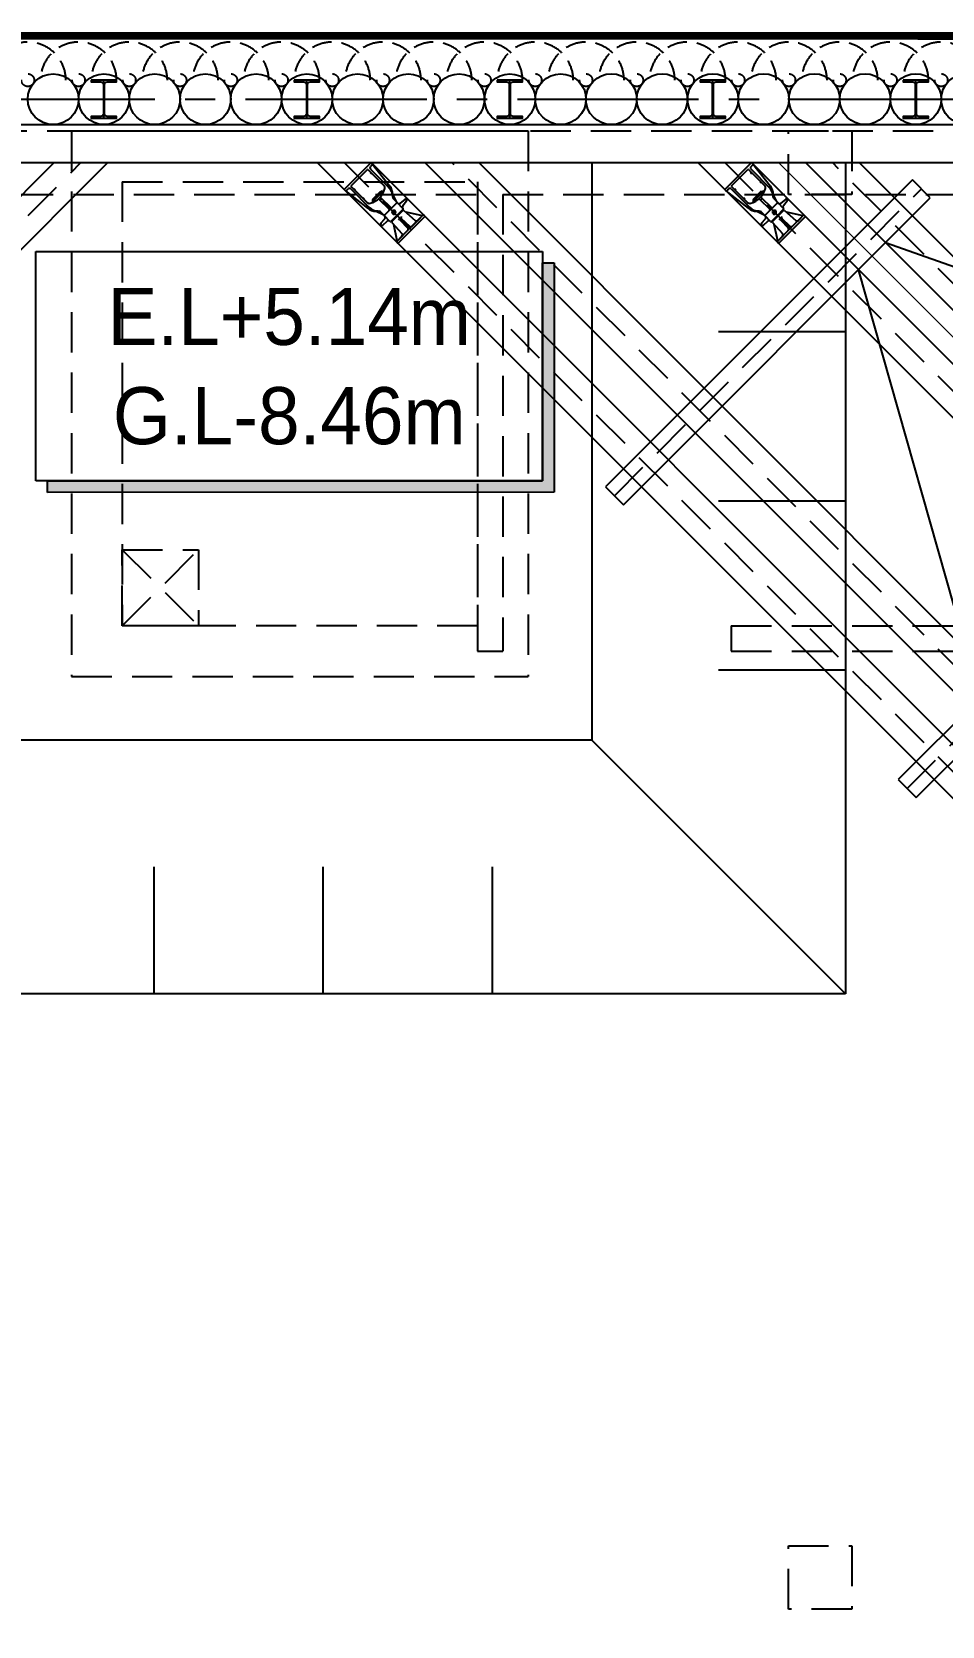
# Model space of a CAD drawing. Header units: millimetres. Extents: x 1073475 to 2890243, y -1340830 to -367733.
# Drawn here: x 2436093 to 2437349, y -378453 to -376253 of the extents above; entities that cross this region are included whole.
import ezdxf
from ezdxf.enums import TextEntityAlignment as Align

# ---------------------------------------------------------------- set-up
doc = ezdxf.new("R2010")
doc.units = ezdxf.units.MM
doc.header["$LTSCALE"] = 50
for name, pattern in [('CENTER2', [28.575000000000003, 19.05, -3.175, 3.175, -3.175]), ('HIDDEN', [9.524999999999999, 6.35, -3.175]), ('HIDDEN2', [4.762499999999999, 3.175, -1.5875]), ('PHANTOM', [63.50000000000001, 31.75, -6.35, 6.35, -6.35, 6.35, -6.35])]:
    doc.linetypes.add(name, pattern=pattern)
doc.layers.add('_0', color=7, linetype='Continuous', lineweight=0)
for name, color, linetype in [('ANGLE', 1, 'Continuous'), ('CEN', 1, 'CENTER2'), ('CIP', 1, 'Continuous'), ('H-BEAM', 5, 'Continuous'), ('H-BEAM-상부', 173, 'Continuous'), ('HPILE-300x200', 3, 'Continuous'), ('SGR', 8, 'Continuous'), ('ST-CEN', 1, 'HIDDEN'), ('ST-CEN(상부 H-BEAM)', 1, 'HIDDEN'), ('ST-CEN(하부 H-BEAM)', 1, 'HIDDEN'), ('STRUT', 3, 'Continuous'), ('WALE-1', 3, 'Continuous'), ('건축', 233, 'HIDDEN'), ('굴착고', 2, 'Continuous'), ('대지경계선', 6, 'PHANTOM'), ('법면', 41, 'Continuous'), ('유압JACK', 2, 'Continuous')]:
    doc.layers.add(name, color=color, linetype=linetype)
doc.styles.add('돋움', font='')
doc.styles.get('돋움').set_extended_font_data('Dotum')

# ---------------------------------------------------------------- blocks, each defined once
blk = doc.blocks.new('계측평면')
at = {"layer": '대지경계선', "const_width": 60}
for points in [[(-5832.864789650936, -5157.838007851467), (-176.0105391723773, 499.0162449463169), (26244.97474421638, 499.0162437151084), (26244.97474204407, -35090.00000623028), (1238.203021687295, -35090.00000797046), (-5832.864790286098, -28018.93219313674), (-5832.864789650936, -5157.838007851467)], [(26246.58817301044, -35088.38657526327), (1239.816452653671, -35088.38657700345), (-5831.251359319722, -28017.31876216973), (-5831.25135868456, -5156.224576884455), (-174.3971082060016, 500.6296759133293), (26246.58817518275, 500.6296746821208)]]:
    blk.add_lwpolyline(points, dxfattribs=at)
blk = doc.blocks.new('A$C1D3235D9')
at = {"layer": 'SGR', "linetype": 'HIDDEN2'}
blk.add_circle((0, 0), 50, dxfattribs=at)
blk.add_arc((0, 0), 300, 0, 180, dxfattribs=at)
blk = doc.blocks.new('A$C59AB4A79')
at = {"layer": '굴착고'}
blk.add_hatch(color=251, dxfattribs=at).paths.add_polyline_path([(-3390.955120353261, 1341.890940388083), (512.9656246176455, 1341.890940388083), (512.9656246176455, 3059.371849349816), (602.9656246176455, 3059.371849349816), (602.9656246176455, 1251.890940388315), (-3390.955120353261, 1251.890940388315)])
at = {"layer": '_0', "color": 251}
blk.add_line((13622.69378667884, -7399.688844400342), (2373.004942829488, 3849.999998054584), dxfattribs=at)
at = {"layer": 'ANGLE', "color": 251}
for p, q in [((3215.667956413701, 3219.469018917182), (6419.422240379266, 2091.450666354154)), ((4022.975631152513, -587.8386553489836), (3003.535922065144, 3007.336984568625))]:
    blk.add_line(p, q, dxfattribs=at)
at = {"layer": 'CEN', "color": 251, "ltscale": 1.5}
blk.add_line((-12544.9747555661, 4350.000001879875), (14172.69378648815, 4350.000001879875), dxfattribs=at)
at = {"layer": 'CIP', "color": 251}
for centre in [(-3344.974755565403, 4350.000000781729), (-2944.974755565403, 4350.000000732951), (-2544.974755565869, 4350.000000684289), (-2144.974755565869, 4350.000000635511), (-1744.974755565869, 4350.000000586617), (-1344.974755565869, 4350.000000537839), (-944.9747555661015, 4350.000000489177), (-544.9747555661015, 4350.000000440399), (-144.9747555661015, 4350.000000391505), (255.0252444338985, 4350.000000342727), (655.0252444341313, 4350.000000294065), (1055.025244434131, 4350.000000245287), (1455.025244434131, 4350.000000196393), (1855.025244434131, 4350.000000147615), (2255.025244434131, 4350.000000098487), (2655.025244434131, 4350.000000049709), (3055.025244434131, 4350.000000000815), (3455.025244434131, 4349.999999952037), (3855.025244434131, 4349.999999903142)]:
    blk.add_circle(centre, 200, dxfattribs=at)
at = {"layer": 'H-BEAM', "color": 251}
for p, q in [((7953.127153389854, 3625.155579365208), (3315.868849969702, -1012.102724056109)), ((3457.290206206962, -1153.524080293602), (8235.9698658376, 3625.155579330749)), ((3315.868849969702, -1012.102724056109), (3457.290206206962, -1153.524080293602))]:
    blk.add_line(p, q, dxfattribs=at)
at = {"layer": 'H-BEAM-상부', "color": 251}
for p, q in [((3427.799990768312, 3714.443765748874), (1008.561175315641, 1295.204950294341)), ((3569.221347007202, 3573.022409509984), (3427.799990768312, 3714.443765748874)), ((1149.982531552669, 1153.783594057313), (3569.221347007202, 3573.022409509984)), ((1008.561175315641, 1295.204950294341), (1149.982531552669, 1153.783594057313))]:
    blk.add_line(p, q, dxfattribs=at)
at = {"layer": 'HPILE-300x200', "color": 251}
for p, q in [((-2944.974755583797, 4200.000000732834), (-2944.974755547009, 4500.000000732834)), ((-1344.974755584262, 4200.000000537722), (-1344.974755547475, 4500.000000537722)), ((255.0252444155049, 4200.00000034261), (255.0252444522921, 4500.00000034261)), ((1855.025244415738, 4200.000000147498), (1855.025244452525, 4500.000000147498)), ((3455.025244415738, 4199.99999995192), (3455.025244452525, 4499.99999995192))]:
    blk.add_line(p, q, dxfattribs=at)
for points in [[(-3044.974755547009, 4500.000000745058), (-3044.974755548872, 4486.000000745058), (-2969.474755548872, 4486.000000735861, -0.414213562373095), (-2949.4747555512, 4466.000000733417), (-2949.474755579606, 4234.000000733417, -0.414213562373095), (-2969.474755581934, 4214.000000735861), (-3044.974755581934, 4214.000000745058), (-3044.974755583797, 4200.000000745058), (-2844.974755583797, 4200.000000720611), (-2844.974755581934, 4214.000000720611), (-2920.474755581934, 4214.000000729808, -0.414213562373095), (-2940.474755579606, 4234.000000732252), (-2940.4747555512, 4466.000000732252, -0.414213562373095), (-2920.474755548872, 4486.000000729808), (-2844.974755548872, 4486.000000720611), (-2844.974755547009, 4500.000000720611)], [(-1444.974755547475, 4500.000000549946), (-1444.974755549338, 4486.000000549946), (-1369.474755549338, 4486.000000540749, -0.414213562373095), (-1349.474755551666, 4466.000000538304), (-1349.474755580071, 4234.000000538304, -0.414213562373095), (-1369.4747555824, 4214.000000540749), (-1444.9747555824, 4214.000000549946), (-1444.974755584262, 4200.000000549946), (-1244.974755584262, 4200.000000525499), (-1244.9747555824, 4214.000000525499), (-1320.4747555824, 4214.000000534696, -0.414213562373095), (-1340.474755580071, 4234.00000053714), (-1340.474755551666, 4466.00000053714, -0.414213562373095), (-1320.474755549338, 4486.000000534696), (-1244.974755549338, 4486.000000525499), (-1244.974755547475, 4500.000000525499)], [(155.0252444522921, 4500.000000354834), (155.0252444504295, 4486.000000354834), (230.5252444504295, 4486.000000345637, -0.414213562373095), (250.5252444481011, 4466.000000343192), (250.5252444196958, 4234.000000343192, -0.414213562373095), (230.5252444173675, 4214.000000345637), (155.0252444173675, 4214.000000354834), (155.0252444155049, 4200.000000354834), (355.0252444155049, 4200.000000330387), (355.0252444173675, 4214.000000330387), (279.5252444173675, 4214.000000339583, -0.414213562373095), (259.5252444196958, 4234.000000342028), (259.5252444481011, 4466.000000342028, -0.414213562373095), (279.5252444504295, 4486.000000339583), (355.0252444504295, 4486.000000330387), (355.0252444522921, 4500.000000330387)], [(1755.025244452525, 4500.000000159722), (1755.025244450662, 4486.000000159722), (1830.525244450662, 4486.000000150525, -0.414213562373095), (1850.525244448334, 4466.00000014808), (1850.525244419929, 4234.00000014808, -0.414213562373095), (1830.5252444176, 4214.000000150525), (1755.0252444176, 4214.000000159722), (1755.025244415738, 4200.000000159722), (1955.025244415738, 4200.000000135275), (1955.0252444176, 4214.000000135275), (1879.5252444176, 4214.000000144471, -0.414213562373095), (1859.525244419929, 4234.000000146916), (1859.525244448334, 4466.000000146916, -0.414213562373095), (1879.525244450662, 4486.000000144471), (1955.025244450662, 4486.000000135275), (1955.025244452525, 4500.000000135275)], [(3355.025244452525, 4499.999999964144), (3355.025244450662, 4485.999999964144), (3430.525244450662, 4485.999999954947, -0.414213562373095), (3450.525244448334, 4465.999999952503), (3450.525244419929, 4233.999999952503, -0.414213562373095), (3430.5252444176, 4213.999999954947), (3355.0252444176, 4213.999999964144), (3355.025244415738, 4199.999999964144), (3555.025244415738, 4199.999999939697), (3555.0252444176, 4213.999999939697), (3479.5252444176, 4213.999999948894, -0.414213562373095), (3459.525244419929, 4233.999999951338), (3459.525244448334, 4465.999999951338, -0.414213562373095), (3479.525244450662, 4485.999999948894), (3555.025244450662, 4485.999999939697), (3555.025244452525, 4499.999999939697)]]:
    blk.add_lwpolyline(points, format="xyb", close=True, dxfattribs=at)
at = {"layer": 'ST-CEN', "color": 251}
for p, q in [((-17350.00001080474, -10374.26407398074), (-3125.735936952988, 3849.999998107087)), ((13622.69378646975, -10823.9529125042), (-1051.259125907673, 3849.999998053885)), ((13622.69378652144, -9975.424775185413), (-202.7309884328861, 3849.999998055049)), ((13622.69378665276, -7823.952913059271), (1948.740874092095, 3849.999998053885)), ((13622.69378670468, -6975.424775740481), (2797.269011567114, 3849.999998055049))]:
    blk.add_line(p, q, dxfattribs=at)
at = {"layer": 'ST-CEN(상부 H-BEAM)', "color": 251}
blk.add_line((1079.271853434388, 1224.49427217606), (3498.510668885661, 3643.733087631292), dxfattribs=at)
at = {"layer": 'ST-CEN(하부 H-BEAM)', "color": 251}
blk.add_line((3386.579528088449, -1082.813402174856), (8094.548509604763, 3625.155579348095), dxfattribs=at)
at = {"layer": 'STRUT', "color": 251}
for p, q in [((-17350.00001081754, -10162.13203965104), (-3337.867971321801, 3849.99999810732)), ((-17350.00001079193, -10586.39610831044), (-2913.603902584175, 3849.999998106621)), ((13622.69378645672, -11036.0849468339), (-1263.391160276718, 3849.999998053187)), ((13622.69378648279, -10611.82087817392), (-839.1270915388595, 3849.999998054118)), ((13622.69378650864, -10187.55680951534), (-414.8630228012335, 3849.999998054584)), ((13622.69378653448, -9763.292740855482), (9.401045935926959, 3849.999998055049)), ((13622.69378663995, -8036.084947389551), (1736.608839723049, 3849.999998053187)), ((13622.6937866658, -7611.820878729573), (2160.87290846114, 3849.999998054118)), ((13622.69378669164, -7187.556810070411), (2585.136977198301, 3849.999998054118)), ((13622.69378671749, -6763.292741410783), (3009.401045935694, 3849.999998055049))]:
    blk.add_line(p, q, dxfattribs=at)
at = {"layer": 'WALE-1', "color": 251}
for p, q in [((-12462.13204308739, 4150.000001870096), (13922.69378738385, 4149.999998756684)), ((-12337.86797437025, 3850.000001854962), (13622.69378736545, 3849.999998793704))]:
    blk.add_line(p, q, dxfattribs=at)
at = {"layer": '건축', "color": 251}
for p, q in [((-12720.98529473809, 4849.016246827203), (13699.99998865067, 4849.016245595994)), ((-12441.42136496794, 4100.000001867767), (13000.00000024564, 4099.999998762971)), ((-3199.999999397667, 4099.999999509775), (400.0000006032642, 4099.999999070191)), ((-3199.999999397667, 4099.999999509775), (-3199.999999665655, -200.0000010359799)), ((400.0000006032642, 4099.999999070191), (400.0000003343448, -200.0000012557721)), ((2450.000000215136, 3600.000000628992), (2450.000000245636, 4100.000000628992)), ((2450.000000245636, 4100.000000628992), (2950.000000245636, 4100.000000598491)), ((2950.000000245636, 4100.000000598491), (2950.000000215136, 3600.000000598491)), ((-2799.999999422114, 3699.999999483582), (5.778856575489044e-07, 3699.999999148655)), ((-2799.999999422114, 3699.999999483582), (-2799.999999640509, 199.9999989396892)), ((5.778856575489044e-07, 3699.999999148655), (3.585591912269592e-07, 199.9999987686751)), ((-12234.31458377186, 3600.000001843902), (2.263113856315613e-07, 3600.000000378117)), ((2.263113856315613e-07, 3599.999999914318), (0, 0)), ((200.0000002253801, 3600.000000352855), (6000.000000226311, 3599.999999650405)), ((200.0000002263114, 3599.999999902095), (199.9999999990687, -1.408625394105911e-08)), ((2950.000000215136, 3600.000000598491), (2450.000000215136, 3600.000000628992)), ((-3480.955120353261, 3149.371849350398), (512.9656246181112, 3149.371849350398)), ((-3480.955120353261, 1341.890940388665), (-3480.955120353261, 3149.371849350398)), ((512.9656246181112, 3149.371849350398), (512.9656246181112, 1341.890940388665)), ((512.9656246181112, 1341.890940388665), (-3480.955120353261, 1341.890940388665)), ((-2799.999999603722, 799.9999989396892), (-2199.999999640509, 199.9999989030184)), ((-2799.999999640509, 199.9999989396892), (-2199.999999602791, 799.9999989030184)), ((-2799.999999603722, 799.9999989396892), (-2199.999999603722, 799.9999989030184)), ((-2799.999999640509, 199.9999989396892), (-2799.999999603722, 799.9999989396892)), ((-2199.999999603722, 799.9999989030184), (-2199.999999640509, 199.9999989030184)), ((3.585591912269592e-07, 199.9999987686751), (-2799.999999640509, 199.9999989396892)), ((-2199.999999640509, 199.9999989030184), (-2799.999999640509, 199.9999989396892)), ((2000.000000015832, 199.9999996525003), (6000.000000012107, 199.9999993523816)), ((2000.000000015832, 199.9999997195555), (1999.999999991618, -2.78581865131855e-07)), ((0, 0), (199.9999999990687, -1.594889909029007e-08)), ((1999.999999991618, -1.407461240887642e-07), (11000.0000000177, -8.261995390057564e-07)), ((-3199.999999665655, -200.0000010359799), (400.0000003343448, -200.0000012557721)), ((2449.999998790212, -7550.00000254123), (2449.999998820713, -7050.00000254123)), ((2449.999998820713, -7050.00000254123), (2949.999998820713, -7050.000002571731)), ((2949.999998820713, -7050.000002571731), (2949.999998790212, -7550.000002571731)), ((2949.999998790212, -7550.000002571731), (2449.999998790212, -7550.00000254123))]:
    blk.add_line(p, q, dxfattribs=at)
at = {"layer": '굴착고', "color": 251}
for p, q in [((-3480.955120352795, 3149.371849350049), (512.9656246176455, 3149.371849349816)), ((-3480.955120353261, 1341.890940388083), (-3480.955120352795, 3149.371849350049)), ((512.9656246176455, 3149.371849349816), (512.9656246176455, 1341.890940388083)), ((512.9656246176455, 1341.890940388083), (512.9656246176455, 3059.371849349816)), ((512.9656246176455, 3059.371849349816), (602.9656246176455, 3059.371849349816)), ((602.9656246176455, 3059.371849349816), (602.9656246176455, 1251.890940388315)), ((512.9656246176455, 1341.890940388083), (-3480.955120353261, 1341.890940388083)), ((-3390.955120353261, 1341.890940388083), (512.9656246176455, 1341.890940388083)), ((-3390.955120353261, 1251.890940388315), (-3390.955120353261, 1341.890940388083)), ((602.9656246176455, 1251.890940388315), (-3390.955120353261, 1251.890940388315))]:
    blk.add_line(p, q, dxfattribs=at)
at = {"layer": '대지경계선', "const_width": 60}
blk.add_lwpolyline([(13699.99998647836, -30740.00000434951), (-11306.77173387841, -30740.00000608969), (-18377.83954585181, -23668.93219125597), (-18377.83954521664, -807.8380059706978), (-12720.98529473809, 4849.016246827086), (13699.99998865067, 4849.016245595878)], dxfattribs=at)
at = {"layer": '법면', "color": 251}
for p, q in [((900.0000002968591, 3850.000000293949), (900.0000002968591, -699.999999225256)), ((2900.000000296859, 3850.000000058091), (2900.000000296859, -2699.999999225256)), ((2900.000000296859, 2516.666666724836), (1900.000000296859, 2516.666666724836)), ((2900.000000296859, 1183.333333391347), (1900.000000296859, 1183.333333391347)), ((2900.000000296859, -149.9999999419088), (1900.000000296859, -149.9999999419088)), ((900.0000002968591, -699.999999225256), (-3699.999999697553, -699.999999225256)), ((900.0000002968591, -699.999999225256), (2900.000000296859, -2699.999999225256)), ((-2550.000000419794, -2699.999999225256), (-2550.000000419794, -1699.999999225256)), ((-1216.666667086305, -2699.999999225256), (-1216.666667086305, -1699.999999225256)), ((116.6666662469506, -2699.999999225256), (116.6666662469506, -1699.999999225256)), ((2900.000000296859, -2699.999999225256), (-5699.999999697553, -2699.999999225256))]:
    blk.add_line(p, q, dxfattribs=at)
at = {"layer": '유압JACK', "color": 251}
for p, q in [((-1051.259125934681, 3637.867963653756), (-839.1270915388595, 3849.999998054001)), ((-996.811903776601, 3666.859341633855), (-868.1184696231503, 3795.5527757901)), ((-863.8758288966492, 3795.55277579301), (-737.6821409633849, 3669.359087777906)), ((-844.783945823554, 3776.460892762407), (-847.6123729483224, 3773.632465637638)), ((-847.6123729483224, 3773.632465637638), (-837.0057712218259, 3763.02586382709)), ((-829.9347034394741, 3833.736541974591), (-844.0768390840385, 3819.594406329677)), ((-844.0768390321173, 3798.381202926626), (-694.8262459789403, 3649.130609876593)), ((-829.9347034427337, 3840.807609789772), (-839.1270915388595, 3849.999998054001)), ((-829.9347034427337, 3840.807609789772), (-691.6990553638898, 3665.834994338104)), ((1948.740874065319, 3637.867963653756), (2160.87290846114, 3849.999998054001)), ((2003.188096223399, 3666.859341633855), (2131.88153037685, 3795.5527757901)), ((2136.124171103351, 3795.55277579301), (2262.317859036615, 3669.359087777906)), ((2155.216054176446, 3776.460892762407), (2152.387627051678, 3773.632465637638)), ((2152.387627051678, 3773.632465637638), (2162.994228778174, 3763.02586382709)), ((2170.065296560526, 3833.736541974591), (2155.923160915961, 3819.594406329677)), ((2155.923160967883, 3798.381202926626), (2305.17375402106, 3649.130609876593)), ((2170.065296557266, 3840.807609789772), (2160.87290846114, 3849.999998054001)), ((2170.065296557266, 3840.807609789772), (2308.30094463611, 3665.834994338104)), ((-996.8119037793949, 3662.616700907471), (-870.6182158461306, 3536.423012892366)), ((-977.7200206432026, 3643.524817940081), (-974.8915935605764, 3646.353245022707)), ((-974.8915935605764, 3646.353245022707), (-964.2849918340798, 3635.746643212158)), ((-834.1773440761026, 3765.854290972929), (-837.0057712218259, 3763.02586382709)), ((-770.5377337995451, 3702.214680697653), (-773.3661609452683, 3699.386253551813)), ((-762.7595592169091, 3688.779651907971), (-773.3661609452683, 3699.386253551813)), ((-759.9311320921406, 3691.60807903274), (-762.7595592169091, 3688.779651907971)), ((2003.188096220605, 3662.616700907471), (2129.381784153869, 3536.423012892366)), ((2022.279979356797, 3643.524817940081), (2025.108406439424, 3646.353245022707)), ((2025.108406439424, 3646.353245022707), (2035.71500816592, 3635.746643212158)), ((2165.822655923897, 3765.854290972929), (2162.994228778174, 3763.02586382709)), ((2229.462266200455, 3702.214680697653), (2226.633839054732, 3699.386253551813)), ((2237.240440783091, 3688.779651907971), (2226.633839054732, 3699.386253551813)), ((2240.068867907859, 3691.60807903274), (2237.240440783091, 3688.779651907971)), ((-1042.066737796646, 3628.675575431553), (-1051.259125934681, 3637.867963653756)), ((-1042.066737796646, 3628.675575431553), (-867.0941222186666, 3490.439927232685)), ((-1034.995669981465, 3628.67557542841), (-1020.853534379043, 3642.817711031181)), ((-999.6403309127782, 3642.817711042939), (-850.3897378596012, 3493.567117992789)), ((-967.1134189588483, 3632.91821608739), (-964.2849918340798, 3635.746643212158)), ((-903.4738086822908, 3569.278605812229), (-900.6453815575223, 3572.107032936998)), ((-890.0387798291631, 3561.50043129304), (-900.6453815575223, 3572.107032936998)), ((-892.8672069117893, 3558.672004210413), (-890.0387798291631, 3561.50043129304)), ((-829.7894956190139, 3546.796396679012), (-748.4722157432698, 3628.113676391775)), ((-826.2539617118891, 3543.260862603318), (-829.7894956190139, 3546.796396679012)), ((-827.8133830970619, 3560.086217743694), (-761.345345624024, 3626.554255218012)), ((-824.277849188773, 3556.55068375112), (-827.8133830970619, 3560.086217743694)), ((-826.2539617118891, 3543.260862603318), (-744.9366818743292, 3624.578142607235)), ((-824.277849188773, 3556.55068375112), (-759.224025299307, 3621.6045076421)), ((-820.742315221345, 3555.84357707703), (-822.8636356263887, 3557.964897313504)), ((-819.0061171627603, 3550.50870715268), (-822.5416510708164, 3554.04424114502)), ((-822.4393715411425, 3547.075452774181), (-752.1529574866872, 3617.361866912339)), ((-816.6386388354003, 3541.27472015284), (-822.4393715411425, 3547.075452774181)), ((-822.1565288258716, 3554.429363472504), (-757.1027049361728, 3619.483187363367)), ((-818.6209949175827, 3550.893829480163), (-822.1565288258716, 3554.429363472504)), ((-813.8246956849471, 3542.703417647281), (-820.318051216891, 3549.196773263277)), ((-776.74675353989, 3562.759703557123), (-696.6450751738157, 3482.658025192679)), ((-768.6495677640196, 3554.662517781369), (-755.9216457027942, 3567.390439842828)), ((-764.0188314786647, 3575.487625618582), (-683.9171531125903, 3495.385947254254)), ((-757.8098117578775, 3623.018721183413), (-761.345345624024, 3626.554255218012)), ((-759.224025299307, 3621.6045076421), (-757.8098117578775, 3623.018721183413)), ((-757.1027049361728, 3619.483187363367), (-759.224025299307, 3621.6045076421)), ((-757.1027049361728, 3619.483187363367), (-755.6884913528338, 3620.897400946822)), ((-752.1845263394061, 3617.330298142158), (-755.720060250489, 3620.865831884556)), ((-752.1529574866872, 3617.361866912339), (-755.6884913528338, 3620.897400946822)), ((-751.901683707023, 3617.613140774542), (-755.4372175759636, 3621.148674559081)), ((-752.1529574866872, 3617.361866912339), (-748.3345808631275, 3621.180243618321)), ((-743.9625457150396, 3612.565567783196), (-750.455901166657, 3619.058923150296)), ((-744.9366818743292, 3624.578142607235), (-748.4722157432698, 3628.113676391775)), ((-742.5338481604122, 3615.379510747036), (-748.3345808631275, 3621.180243618321)), ((-696.6450751707889, 3472.05142330355), (-633.7125716649462, 3534.983926975285)), ((-684.9778132583015, 3483.718685380882), (-636.5409987897146, 3532.155499850516)), ((-637.2481055338867, 3538.519460759941), (-668.4806046667509, 3602.72914734506)), ((-668.3838664451614, 3580.922805290669), (-668.3838664593641, 3598.11687612033)), ((-633.7125716649462, 3534.983926975285), (-662.4606133592315, 3563.731968668872)), ((-588.5977495952975, 3489.86910478014), (-630.8841445294674, 3532.155499839806)), ((-630.177037715679, 3531.448392941733), (-630.8841445294674, 3532.155499839806)), ((-629.3299190287944, 3530.601274254965), (-630.8841445294674, 3532.155499839806)), ((-573.6084952491801, 3559.732664218056), (-609.0341836726293, 3529.757081827847)), ((-559.466359612532, 3545.590528581641), (-589.4419421677012, 3510.164840238984)), ((1957.933262203354, 3628.675575431553), (1948.740874065319, 3637.867963653756)), ((1957.933262203354, 3628.675575431553), (2132.905877781333, 3490.439927232685)), ((1965.004330018535, 3628.67557542841), (1979.146465620957, 3642.817711031181)), ((2000.359669087222, 3642.817711042939), (2149.610262140399, 3493.567117992789)), ((2032.886581041152, 3632.91821608739), (2035.71500816592, 3635.746643212158)), ((2096.526191317709, 3569.278605812229), (2099.354618442478, 3572.107032936998)), ((2109.961220170837, 3561.50043129304), (2099.354618442478, 3572.107032936998)), ((2107.132793088211, 3558.672004210413), (2109.961220170837, 3561.50043129304)), ((2170.210504380986, 3546.796396679012), (2251.52778425673, 3628.113676391775)), ((2173.746038288111, 3543.260862603318), (2170.210504380986, 3546.796396679012)), ((2172.186616902938, 3560.086217743694), (2238.654654375976, 3626.554255218012)), ((2175.722150811227, 3556.55068375112), (2172.186616902938, 3560.086217743694)), ((2173.746038288111, 3543.260862603318), (2255.063318125671, 3624.578142607235)), ((2175.722150811227, 3556.55068375112), (2240.775974700693, 3621.6045076421)), ((2179.257684778655, 3555.84357707703), (2177.136364373611, 3557.964897313504)), ((2180.99388283724, 3550.50870715268), (2177.458348929184, 3554.04424114502)), ((2177.560628458858, 3547.075452774181), (2247.847042513313, 3617.361866912339)), ((2183.3613611646, 3541.27472015284), (2177.560628458858, 3547.075452774181)), ((2177.843471174128, 3554.429363472504), (2242.897295063827, 3619.483187363367)), ((2181.379005082417, 3550.893829480163), (2177.843471174128, 3554.429363472504)), ((2186.175304315053, 3542.703417647281), (2179.681948783109, 3549.196773263277)), ((2223.25324646011, 3562.759703557123), (2303.354924826184, 3482.658025192679)), ((2231.35043223598, 3554.662517781369), (2244.078354297206, 3567.390439842828)), ((2235.981168521335, 3575.487625618582), (2316.08284688741, 3495.385947254254)), ((2242.190188242123, 3623.018721183413), (2238.654654375976, 3626.554255218012)), ((2240.775974700693, 3621.6045076421), (2242.190188242123, 3623.018721183413)), ((2242.897295063827, 3619.483187363367), (2240.775974700693, 3621.6045076421)), ((2242.897295063827, 3619.483187363367), (2244.311508647166, 3620.897400946822)), ((2247.815473660594, 3617.330298142158), (2244.279939749511, 3620.865831884556)), ((2247.847042513313, 3617.361866912339), (2244.311508647166, 3620.897400946822)), ((2248.098316292977, 3617.613140774542), (2244.562782424036, 3621.148674559081)), ((2247.847042513313, 3617.361866912339), (2251.665419136873, 3621.180243618321)), ((2256.03745428496, 3612.565567783196), (2249.544098833343, 3619.058923150296)), ((2255.063318125671, 3624.578142607235), (2251.52778425673, 3628.113676391775)), ((2257.466151839588, 3615.379510747036), (2251.665419136873, 3621.180243618321)), ((2303.354924829211, 3472.05142330355), (2366.287428335054, 3534.983926975285)), ((2315.022186741699, 3483.718685380882), (2363.459001210285, 3532.155499850516)), ((2362.751894466113, 3538.519460759941), (2331.519395333249, 3602.72914734506)), ((2331.616133554839, 3580.922805290669), (2331.616133540636, 3598.11687612033)), ((2366.287428335054, 3534.983926975285), (2337.539386640768, 3563.731968668872)), ((2411.402250404702, 3489.86910478014), (2369.115855470533, 3532.155499839806)), ((2369.822962284321, 3531.448392941733), (2369.115855470533, 3532.155499839806)), ((2370.670080971206, 3530.601274254965), (2369.115855470533, 3532.155499839806)), ((2426.39150475082, 3559.732664218056), (2390.965816327371, 3529.757081827847)), ((2440.533640387468, 3545.590528581641), (2410.558057832299, 3510.164840238984)), ((-739.7785888451617, 3435.988977611298), (-803.9882754320279, 3467.221476659295)), ((-782.1819331706502, 3467.124738315935), (-799.3760040004272, 3467.124738329672)), ((-736.2430548958946, 3432.453443577746), (-764.9910966311581, 3461.201485312427)), ((-760.991792260902, 3372.349367285031), (-731.0162097257562, 3407.77505568997)), ((-696.6450751707889, 3472.05142330355), (-736.2430548958946, 3432.453443577746)), ((-684.9778132583015, 3483.718685380882), (-733.4146277711261, 3435.281870702514)), ((-732.7075210267212, 3428.91790979309), (-733.4146278013941, 3429.625016483362)), ((-691.1282328441739, 3387.338621611474), (-733.4146278013941, 3429.625016483362)), ((-731.860402256716, 3428.07079110737), (-733.4146278013941, 3429.625016483362)), ((-710.1165264069568, 3496.129476257018), (-697.3886043457314, 3508.857398318476)), ((-635.4803386121057, 3434.221210735617), (-683.9171530837193, 3385.784396016039)), ((-674.6540542945731, 3395.047494969913), (-596.3066228912212, 3473.394926210167)), ((-670.4114136118442, 3390.8048542873), (-674.6540542945731, 3395.047494969913)), ((-631.2376978881657, 3429.978570011794), (-674.587736508809, 3386.628531225724)), ((-668.2900932491757, 3392.926174485357), (-672.5327339319047, 3397.16881516797)), ((-670.4114136118442, 3390.8048542873), (-592.0639822084922, 3469.152285527554)), ((-635.4803386121057, 3434.221210735617), (-587.0435241023079, 3482.658025164041)), ((-631.2376978881657, 3429.978570011794), (-587.8876592905726, 3473.328608610202)), ((-626.9950572515372, 3213.603894979344), (-414.863022855483, 3425.735929379589)), ((-414.863022855483, 3425.735929379589), (-626.9950572515372, 3213.603894979344)), ((-611.7957598562352, 3399.610230765655), (-550.8705606881995, 3335.928235024097)), ((-600.8693587249145, 3410.536631979514), (-537.1873631486669, 3349.61143281078)), ((-594.1853025711607, 3467.030965329497), (-598.4279432538897, 3471.27360601211)), ((-592.0639822084922, 3469.152285527554), (-596.3066228912212, 3473.394926210167)), ((-587.0435241132509, 3488.314879424404), (-588.5977495952975, 3489.86910478014)), ((-579.6302349565085, 3473.544836787041), (-491.7450897262897, 3394.412696626503)), ((-433.9549059986603, 3432.099890250363), (-563.6390597724821, 3459.146318094456)), ((-431.126478852937, 3434.928317396203), (-541.1644532184582, 3324.890343028354)), ((-431.126478852937, 3434.928317396203), (-516.2113564307801, 3349.843439734308)), ((-431.126478852937, 3434.928317396203), (-471.1015289204661, 3394.953267245553)), ((-414.863022855483, 3425.735929379589), (-424.055411037989, 3434.928317393176)), ((2260.221411154838, 3435.988977611298), (2196.011724567972, 3467.221476659295)), ((2217.81806682935, 3467.124738315935), (2200.623995999573, 3467.124738329672)), ((2263.756945104105, 3432.453443577746), (2235.008903368842, 3461.201485312427)), ((2239.008207739098, 3372.349367285031), (2268.983790274244, 3407.77505568997)), ((2303.354924829211, 3472.05142330355), (2263.756945104105, 3432.453443577746)), ((2315.022186741699, 3483.718685380882), (2266.585372228874, 3435.281870702514)), ((2267.292478973279, 3428.91790979309), (2266.585372198606, 3429.625016483362)), ((2308.871767155826, 3387.338621611474), (2266.585372198606, 3429.625016483362)), ((2268.139597743284, 3428.07079110737), (2266.585372198606, 3429.625016483362)), ((2289.883473593043, 3496.129476257018), (2302.611395654269, 3508.857398318476)), ((2364.519661387894, 3434.221210735617), (2316.082846916281, 3385.784396016039)), ((2325.345945705427, 3395.047494969913), (2403.693377108779, 3473.394926210167)), ((2329.588586388156, 3390.8048542873), (2325.345945705427, 3395.047494969913)), ((2368.762302111834, 3429.978570011794), (2325.412263491191, 3386.628531225724)), ((2331.709906750824, 3392.926174485357), (2327.467266068095, 3397.16881516797)), ((2329.588586388156, 3390.8048542873), (2407.936017791508, 3469.152285527554)), ((2364.519661387894, 3434.221210735617), (2412.956475897692, 3482.658025164041)), ((2368.762302111834, 3429.978570011794), (2412.112340709427, 3473.328608610202)), ((2373.004942748463, 3213.603894979344), (2585.136977144517, 3425.735929379589)), ((2585.136977144517, 3425.735929379589), (2373.004942748463, 3213.603894979344)), ((2388.204240143765, 3399.610230765655), (2449.129439311801, 3335.928235024097)), ((2399.130641275086, 3410.536631979514), (2462.812636851333, 3349.61143281078)), ((2405.814697428839, 3467.030965329497), (2401.57205674611, 3471.27360601211)), ((2407.936017791508, 3469.152285527554), (2403.693377108779, 3473.394926210167)), ((2412.956475886749, 3488.314879424404), (2411.402250404702, 3489.86910478014)), ((2420.369765043491, 3473.544836787041), (2508.25491027371, 3394.412696626503)), ((2566.04509400134, 3432.099890250363), (2436.360940227518, 3459.146318094456)), ((2568.873521147063, 3434.928317396203), (2458.835546781542, 3324.890343028354)), ((2568.873521147063, 3434.928317396203), (2483.78864356922, 3349.843439734308)), ((2568.873521147063, 3434.928317396203), (2528.898471079534, 3394.953267245553)), ((2585.136977144517, 3425.735929379589), (2575.944588962011, 3434.928317393176)), ((-746.849656624021, 3358.207231648616), (-711.4239681796171, 3388.182814060012)), ((-689.5740073439665, 3385.784396026866), (-691.1282328441739, 3387.338621611474)), ((-674.8039648300037, 3378.371106994106), (-595.6718246273231, 3290.485961640952)), ((-633.3590182489716, 3232.695777995861), (-660.4054460967891, 3362.379931685748)), ((-636.1874453949276, 3229.867350850021), (-533.6569621018134, 3332.397834227537)), ((-636.1874453949276, 3229.867350850021), (-551.1025677546859, 3314.952228491893)), ((-636.1874453949276, 3229.867350850021), (-596.2123952861875, 3269.842400959576)), ((2253.150343375979, 3358.207231648616), (2288.576031820383, 3388.182814060012)), ((2310.425992656033, 3385.784396026866), (2308.871767155826, 3387.338621611474)), ((2325.196035169996, 3378.371106994106), (2404.328175372677, 3290.485961640952)), ((2366.640981751028, 3232.695777995861), (2339.594553903211, 3362.379931685748)), ((2363.812554605072, 3229.867350850021), (2466.343037898187, 3332.397834227537)), ((2363.812554605072, 3229.867350850021), (2448.897432245314, 3314.952228491893)), ((2363.812554605072, 3229.867350850021), (2403.787604713812, 3269.842400959576)), ((-626.9950572515372, 3213.603894979344), (-636.187445391668, 3222.796283035073)), ((2373.004942748463, 3213.603894979344), (2363.812554608332, 3222.796283035073))]:
    blk.add_line(p, q, dxfattribs=at)
for centre, radius, start, end in [((-865.9971492593177, 3793.431455594953), 2.999999999929059, 45, 135), ((-833.4702373135369, 3808.987804727862), 14.9999999996453, 135, 225), ((-833.4702373056207, 3837.272076009191), 4.999999999881765, 315, 45), ((2134.002850740682, 3793.431455594953), 2.999999999929059, 45, 135), ((2166.529762686463, 3808.987804727862), 14.9999999996453, 135, 225), ((2166.529762694379, 3837.272076009191), 4.999999999881765, 315, 45), ((-1010.246932608308, 3632.211109429365), 14.9999999996453, 45, 135), ((-994.6905834549107, 3664.738021396566), 2.999999999929059, 135, 225), ((-889.4730944172479, 3688.213966367068), 163.9999999961219, 315, 344.7623002986288), ((-755.3598104708362, 3651.681418352411), 24.99999999940882, 344.7623002986288, 45), ((-778.315908402903, 3577.056780523621), 109.9999999974013, 0.3602266100553036, 45), ((-778.3838664020877, 3598.116876174347), 109.9999999973988, 0, 37.99693040890948), ((1989.753067391692, 3632.211109429365), 14.9999999996453, 45, 135), ((2005.309416545089, 3664.738021396566), 2.999999999929059, 135, 225), ((2110.526905582752, 3688.213966367068), 163.9999999961219, 315, 344.7623002986288), ((2244.640189529164, 3651.681418352411), 24.99999999940882, 344.7623002986288, 45), ((2221.684091597097, 3577.056780523621), 109.9999999974013, 0.3602266100553036, 45), ((2221.616133597912, 3598.116876174347), 109.9999999973988, 0, 37.99693040890948), ((-1038.531203889754, 3632.211109420867), 4.999999999881765, 225, 315), ((-852.9405462944414, 3554.100682526594), 24.99999999940882, 225, 285.2376997159955), ((-889.4730944172479, 3688.213966367068), 163.9999999961219, 285.2376997159955, 315), ((-780.2822874889243, 3559.224169525667), 4.999999999881765, 45, 130.2481582949198), ((-760.4832976157777, 3579.023159399047), 4.999999999881765, 139.7518416999892, 225), ((-648.3184777144343, 3577.874104313785), 19.99999999952706, 180.3602266100553, 225), ((-633.7125716540031, 3529.327072715038), 3.999999999905412, 45, 135), ((-618.7233172880951, 3541.207876160624), 14.9999999996453, 225, 310.2363582352459), ((-566.5374274309725, 3552.661596399848), 9.99999999976353, 315, 135), ((1961.468796110246, 3632.211109420867), 4.999999999881765, 225, 315), ((2147.059453705559, 3554.100682526594), 24.99999999940882, 225, 285.2376997159955), ((2110.526905582752, 3688.213966367068), 163.9999999961219, 285.2376997159955, 315), ((2219.717712511076, 3559.224169525667), 4.999999999881765, 45, 130.2481582949198), ((2239.516702384222, 3579.023159399047), 4.999999999881765, 139.7518416999892, 225), ((2351.681522285566, 3577.874104313785), 19.99999999952706, 180.3602266100553, 225), ((2366.287428345997, 3529.327072715038), 3.999999999905412, 45, 135), ((2381.276682711905, 3541.207876160624), 14.9999999996453, 225, 310.2363582352459), ((2433.462572569028, 3552.661596399848), 9.99999999976353, 315, 135), ((-799.3760040546767, 3577.124738439103), 109.9999999973988, 232.0030695963468, 270), ((-778.315908402903, 3577.056780523621), 109.9999999973988, 225, 269.6397734099966), ((-779.1332322757225, 3447.059349667514), 19.99999999952706, 45, 89.63977340999655), ((-730.5862006766256, 3432.45344360813), 3.999999999905412, 135, 225), ((-742.467003996484, 3417.464189285063), 14.9999999996453, 319.7636417553537, 45), ((-701.948376033688, 3477.354724250501), 7.499999999822648, 315, 45), ((-678.6138522536494, 3500.689248113194), 7.499999999822648, 225, 315), ((-660.2290759782773, 3458.969947932754), 14.9999999996453, 135, 315), ((-660.2290759782773, 3458.969947932754), 14.9999999996453, 315, 135), ((-660.2290759782773, 3458.969947932754), 9.99999999976353, 135, 315), ((-660.2290759782773, 3458.969947932754), 9.99999999976353, 315, 135), ((-619.0214991308749, 3392.697294040699), 9.99999999976353, 43.73260100312448, 135), ((-593.9564220020548, 3417.76237108768), 9.99999999976353, 135, 226.2673989968755), ((-577.9911478767172, 3500.475706581376), 14.9999999996453, 139.7636417553537, 225), ((-583.6450186078437, 3469.085967927473), 5.999999999858119, 47.9999999663723, 135), ((-589.8719512377866, 3485.486452299636), 3.999999999905412, 315, 45), ((-481.7081306469627, 3405.559869056102), 14.9999999996453, 227.9999999663723, 315), ((-427.5909449006431, 3431.392783612711), 4.999999999881765, 45, 135), ((2200.623995945323, 3577.124738439103), 109.9999999973988, 232.0030695963468, 270), ((2221.684091597097, 3577.056780523621), 109.9999999973988, 225, 269.6397734099966), ((2220.866767724277, 3447.059349667514), 19.99999999952706, 45, 89.63977340999655), ((2269.413799323374, 3432.45344360813), 3.999999999905412, 135, 225), ((2257.532996003516, 3417.464189285063), 14.9999999996453, 319.7636417553537, 45), ((2298.051623966312, 3477.354724250501), 7.499999999822648, 315, 45), ((2321.386147746351, 3500.689248113194), 7.499999999822648, 225, 315), ((2339.770924021723, 3458.969947932754), 14.9999999996453, 135, 315), ((2339.770924021723, 3458.969947932754), 14.9999999996453, 315, 135), ((2339.770924021723, 3458.969947932754), 9.99999999976353, 135, 315), ((2339.770924021723, 3458.969947932754), 9.99999999976353, 315, 135), ((2380.978500869125, 3392.697294040699), 9.99999999976353, 43.73260100312448, 135), ((2406.043577997945, 3417.76237108768), 9.99999999976353, 135, 226.2673989968755), ((2422.008852123283, 3500.475706581376), 14.9999999996453, 139.7636417553537, 225), ((2416.354981392156, 3469.085967927473), 5.999999999858119, 47.9999999663723, 135), ((2410.128048762213, 3485.486452299636), 3.999999999905412, 315, 45), ((2518.291869353037, 3405.559869056102), 14.9999999996453, 227.9999999663723, 315), ((2572.409055099357, 3431.392783612711), 4.999999999881765, 45, 135), ((-753.9207244424615, 3365.278299466823), 9.99999999976353, 135, 315), ((-701.7348346260842, 3376.732019747025), 14.9999999996453, 45, 130.2363582352459), ((-686.745580219198, 3388.612823151634), 3.999999999905412, 225, 315), ((-670.3450958258472, 3382.385890542879), 5.999999999858119, 135, 222.0000000336277), ((-606.8189970145468, 3280.449002603535), 14.9999999996453, 315, 42.00000003362771), ((-561.709169483278, 3325.558830135735), 14.9999999996453, 315, 43.73260100312448), ((-526.8179581572767, 3360.450041544857), 14.9999999996453, 226.2673989968755, 315), ((2246.079275557538, 3365.278299466823), 9.99999999976353, 135, 315), ((2298.265165373916, 3376.732019747025), 14.9999999996453, 45, 130.2363582352459), ((2313.254419780802, 3388.612823151634), 3.999999999905412, 225, 315), ((2329.654904174153, 3382.385890542879), 5.999999999858119, 135, 222.0000000336277), ((2393.181002985453, 3280.449002603535), 14.9999999996453, 315, 42.00000003362771), ((2438.290830516722, 3325.558830135735), 14.9999999996453, 315, 43.73260100312448), ((2473.182041842723, 3360.450041544857), 14.9999999996453, 226.2673989968755, 315), ((-632.6519114847761, 3226.331817024271), 4.999999999881765, 135, 225), ((2367.348088515224, 3226.331817024271), 4.999999999881765, 135, 225)]:
    blk.add_arc(centre, radius, start, end, dxfattribs=at)
at = {"layer": 'SGR', "color": 251, "linetype": 'HIDDEN2', "rotation": 359.9999999930079}
for p in [(-3544.974755547009, 4500.000000806176), (-3144.974755547009, 4500.000000757398), (-2744.974755547475, 4500.000000708736), (-2344.974755547475, 4500.000000659842), (-1944.974755547475, 4500.000000611064), (-1544.974755547475, 4500.000000562286), (-1144.974755547708, 4500.000000513624), (-744.9747555477079, 4500.00000046473), (-344.9747555477079, 4500.000000415952), (55.0252444522921, 4500.000000367174), (455.0252444525249, 4500.000000318512), (855.0252444525249, 4500.000000269618), (1255.025244452525, 4500.00000022084), (1655.025244452525, 4500.000000172062), (2055.025244452525, 4500.000000122935), (2455.025244452525, 4500.00000007404), (2855.025244452525, 4500.000000025262), (3255.025244452525, 4499.999999976484), (3655.025244452525, 4499.99999992759)]:
    blk.add_blockref('A$C1D3235D9', p, dxfattribs=at)
at = {"layer": '굴착고', "color": 251, "style": '돋움'}
for s, p in [('E.L+5.14m', (-1483.994747868041, 2635.186261230265)), ('G.L-8.46m', (-1483.994747867575, 1856.076528507052))]:
    blk.add_text(s, height=450, dxfattribs=at).set_placement(p, align=Align.MIDDLE)

msp = doc.modelspace()

# ---------------------------------------------------------------- block references
at = {"ltscale": 0.2, "xscale": 0.1751524569241688, "yscale": 0.1751524569241688, "zscale": 0.1751524569241688, "rotation": 0.000612302615251796}
msp.add_blockref('A$C59AB4A79', (2436707.823632057, -377107.7345485468, 1.750000000000037e-09), dxfattribs=at)
at = {"xscale": 0.175, "yscale": 0.175, "zscale": 0.175}
msp.add_blockref('계측평면', (2434514.532633161, -376345.7690502725, 1.750000000000037e-09), dxfattribs=at)

doc.saveas('drawing.dxf')
